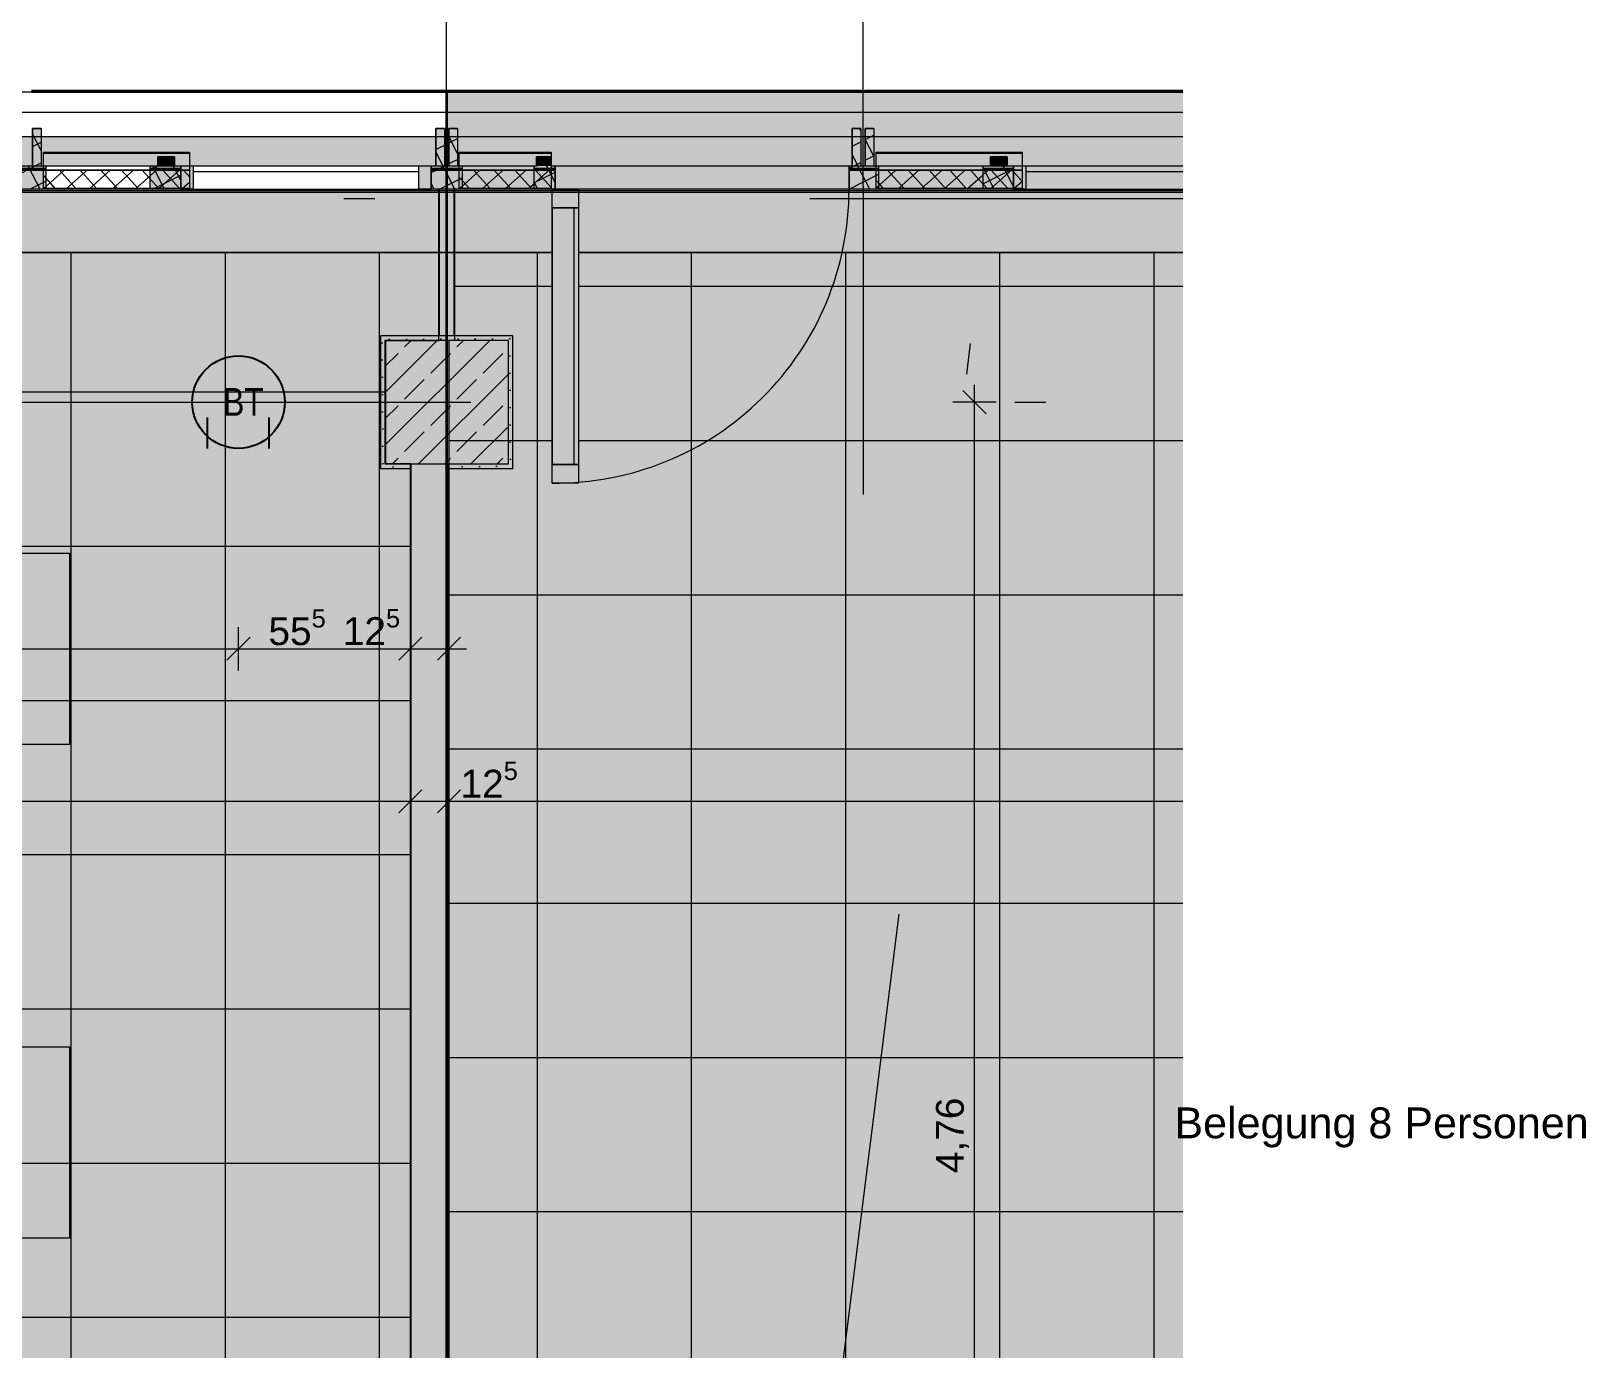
# Model space of a CAD drawing. Header units: metres. Extents: x -22.4 to 53.1, y 133.6 to 157.9.
# Drawn here: x 29.42 to 34.46, y 149.32 to 153.59 of the extents above; entities that cross this region are included whole.
import ezdxf

# ---------------------------------------------------------------- set-up
doc = ezdxf.new("R2010")
doc.units = ezdxf.units.M
doc.header["$MEASUREMENT"] = 0
for name, pattern in [('Achse', [0.0023, 0.0015, -0.0008]), ('Punktlinie', [0.0035, 0, -0.0035]), ('Strichlinie_ eng', [0.0023, 0.0015, -0.0008]), ('Strichpunktlinie', [0.006703, 0.003528, -0.001764, 0, -0.001411]), ('Wipeout_Contour', [1, 0, -1])]:
    doc.linetypes.add(name, pattern=pattern)
for name, color, linetype in [('00  Raster', 7, 'Continuous'), ('00  Raster Ausbau', 7, 'Continuous'), ('10  Fassade', 7, 'Continuous'), ('10  Fassade_Deckschraffur', 7, 'Continuous'), ('10  Fassade_Schnittschraffur', 7, 'Continuous'), ('10  Stützen', 7, 'Continuous'), ('10  Stützen_Schnittschraffur', 7, 'Continuous'), ('10  Wand Massiv_Deckschraffur', 7, 'Continuous'), ('10  Wand Massiv_Fenster', 7, 'Continuous'), ('20  TGA - Revi+BT', 7, 'Continuous'), ('20  Wand Leichtbau', 7, 'Continuous'), ('20  Wand Leichtbau_Schnittschraffur', 7, 'Continuous'), ('40 Bemaßung 1_ 50 Bodenspiegel', 7, 'Continuous'), ('50 NUF - Raumstempel MIETERAUSBAU', 7, 'Continuous'), ('Neubau_10  Treppen + Rampen', 7, 'Continuous'), ('Neubau_20  Boden Aufbauten', 7, 'Continuous'), ('Neubau_20  Boden Aufbauten_Deckschraffur', 7, 'Continuous'), ('Neubau_20  Möbel', 7, 'Continuous'), ('Neubau_20  TGA - Revi+BT', 7, 'Continuous'), ('Neubau_50  NUF - Raumstempel', 7, 'Continuous')]:
    doc.layers.add(name, color=color, linetype=linetype)
doc.styles.add('ERSTELLTER_STIL_1', font='')
doc.styles.add('ERSTELLTER_STIL_2', font='')
doc.styles.get('ERSTELLTER_STIL_1').set_extended_font_data('Arial')
doc.styles.get('ERSTELLTER_STIL_2').set_extended_font_data('Arial Narrow')
pattern_1 = [(41.86749, (-110.10794, 75.264664), (-0.033370506, 0.037234518), []), (131.86749, (-110.10794, 75.264664), (0.037234518, 0.033370506), [])]
pattern_2 = [(26.86749, (-110.10794, 75.264664), (-0.027115717, 0.053523246), []), (116.86749, (-110.10794, 75.264664), (0.053523246, 0.027115717), [])]

msp = doc.modelspace()

# ---------------------------------------------------------------- hatches: boundary and pattern name
at = {"layer": '10  Stützen_Schnittschraffur', "linetype": 'Continuous', "lineweight": 0, "true_color": 0xffffff}
for points in [[(30.5534, 152.6049), (30.5534, 152.1749), (30.6509, 152.1749), (30.6509, 152.1899), (30.5684, 152.1899), (30.5684, 152.5899), (30.9684, 152.5899), (30.9684, 152.1899), (30.7759, 152.1899), (30.7759, 152.1749), (30.9834, 152.1749), (30.9834, 152.6049)], [(30.5684, 152.1899), (30.9684, 152.1899), (30.9684, 152.5899), (30.5684, 152.5899)]]:
    msp.add_hatch(color=7, dxfattribs=at).paths.add_polyline_path(points)
at = {"layer": '10  Stützen_Schnittschraffur', "linetype": 'Continuous', "lineweight": 13, "true_color": 0x000100}
h = msp.add_hatch(dxfattribs=at)
h.set_pattern_fill('Gips_0001', color=98, style=0, pattern_type=2)
h.set_pattern_definition([(26.86749, (-110.107942, 75.264664), (-0.0112982155, 0.0223013526), [0, -0.025])])
h.paths.add_polyline_path([(30.5534, 152.6049), (30.5534, 152.1749), (30.6509, 152.1749), (30.6509, 152.1899), (30.5684, 152.1899), (30.5684, 152.5899), (30.9684, 152.5899), (30.9684, 152.1899), (30.7759, 152.1899), (30.7759, 152.1749), (30.9834, 152.1749), (30.9834, 152.6049)])
h = msp.add_hatch(dxfattribs=at)
h.set_pattern_fill('Beton__Stahlbeton_0001', color=98, style=0, pattern_type=2)
h.set_pattern_definition([(225, (30.56843, 152.58991), (-0.084853, 0.084853), []), (225, (30.526, 152.63233), (-0.084853, 0.084853), [0.09, -0.03])])
h.paths.add_polyline_path([(30.5684, 152.1899), (30.9684, 152.1899), (30.9684, 152.5899), (30.5684, 152.5899)])
at = {"layer": '20  Wand Leichtbau_Schnittschraffur', "linetype": 'Continuous', "lineweight": 18}
msp.add_hatch(color=9, dxfattribs=at).paths.add_polyline_path([(30.7759, 152.1899), (30.6509, 152.1899), (30.6509, 147.6302), (30.7759, 147.6302)])
at = {"layer": 'Neubau_20  Boden Aufbauten_Deckschraffur', "linetype": 'Continuous', "lineweight": 0, "true_color": 0xffffff}
h = msp.add_hatch(color=7, dxfattribs=at)
h.paths.add_polyline_path([(-1.5691, 152.8749), (-1.5691, 148.1899), (3.8309, 148.1899), (3.8309, 145.6049), (-1.6666, 145.6049), (-1.6666, 145.3049), (29.4509, 145.3049), (29.4509, 148.8302), (30.6509, 148.8302), (30.6509, 152.1899), (30.5714, 152.1899), (30.5714, 152.5899), (30.7434, 152.5899), (30.7434, 152.8757), (3.7934, 152.8749)])
h.paths.add_polyline_path([(9.1184, 145.6049), (9.1184, 148.1899), (14.6184, 148.1899), (14.6184, 145.6049), (13.0834, 145.6049), (13.0834, 145.7949), (10.6384, 145.7949), (10.6384, 145.6049)], flags=0)
at = {"layer": 'Neubau_20  Boden Aufbauten_Deckschraffur', "linetype": 'Continuous', "lineweight": 18}
h = msp.add_hatch(dxfattribs=at)
h.set_pattern_fill('Verband__Quadrat__50x50__4D', color=6, style=0, pattern_type=2)
h.set_pattern_definition([(8e-13, (15.05054, 148.9226), (0, 0.5), []), (90, (15.05054, 148.9226), (-0.5, 0), [])])
h.paths.add_polyline_path([(-1.5691, 152.8749), (-1.5691, 148.1899), (3.8309, 148.1899), (3.8309, 145.6049), (-1.6666, 145.6049), (-1.6666, 145.3049), (29.4509, 145.3049), (29.4509, 148.8302), (30.6509, 148.8302), (30.6509, 152.1899), (30.5714, 152.1899), (30.5714, 152.5899), (30.7434, 152.5899), (30.7434, 152.8757), (3.7934, 152.8749)])
h.paths.add_polyline_path([(9.1184, 145.6049), (9.1184, 148.1899), (14.6184, 148.1899), (14.6184, 145.6049), (13.0834, 145.6049), (13.0834, 145.7949), (10.6384, 145.7949), (10.6384, 145.6049)], flags=0)
at = {"layer": 'Neubau_20  Boden Aufbauten_Deckschraffur', "linetype": 'Continuous', "lineweight": 0, "true_color": 0xffffff}
msp.add_hatch(color=7, dxfattribs=at).paths.add_polyline_path([(30.7759, 152.59), (30.7759, 148.8302), (33.1556, 148.8302), (33.1556, 152.875), (30.7934, 152.875), (30.7934, 152.59)])
at = {"layer": 'Neubau_20  Boden Aufbauten_Deckschraffur', "linetype": 'Continuous', "lineweight": 18}
h = msp.add_hatch(dxfattribs=at)
h.set_pattern_fill('Verband__Quadrat__50x50__4D', color=6, style=0, pattern_type=2)
h.set_pattern_definition([(180, (37.5622, 139.7653), (-7e-09, 0.5), []), (270, (37.5622, 139.7653), (0.5, 7e-09), [])])
h.paths.add_polyline_path([(30.7759, 152.59), (30.7759, 148.8302), (33.1556, 148.8302), (33.1556, 152.875), (30.7934, 152.875), (30.7934, 152.59)])

# ---------------------------------------------------------------- linework, layer by layer
at = {"layer": '10  Stützen', "color": 7, "linetype": 'Continuous', "lineweight": 13, "ltscale": 1000, "flags": 128}
msp.add_lwpolyline([(30.7759, 152.1749), (30.9834, 152.1749), (30.9834, 152.6049), (30.5534, 152.6049), (30.5534, 152.1749), (30.6509, 152.1749)], dxfattribs=at)
msp.add_lwpolyline([(30.5684, 152.1899), (30.9684, 152.1899), (30.9684, 152.5899), (30.5684, 152.5899)], close=True, dxfattribs=at)
at = {"layer": '20  Wand Leichtbau', "color": 7, "linetype": 'Continuous', "lineweight": 25, "ltscale": 1000, "flags": 128}
for points in [[(30.6509, 152.1899), (30.6509, 147.6302)], [(30.7759, 147.6302), (30.7759, 152.1899)]]:
    msp.add_lwpolyline(points, dxfattribs=at)
at = {"layer": '40 Bemaßung 1_ 50 Bodenspiegel', "color": 7, "linetype": 'Continuous', "lineweight": 13, "ltscale": 1000}
for p, q in [((32.5172, 152.3524), (32.4422, 152.4274)), ((32.4797, 152.3899), (32.4797, 152.4461)), ((32.5501, 152.3899), (32.4094, 152.3899)), ((32.4797, 147.6302), (32.4797, 152.3899)), ((30.0934, 151.5199), (30.0934, 151.6606)), ((30.6509, 151.5199), (30.6509, 151.6606)), ((30.7759, 151.5199), (30.7759, 151.6606)), ((30.1309, 151.6278), (30.0559, 151.5528)), ((30.6884, 151.6278), (30.6134, 151.5528)), ((30.7384, 151.5528), (30.8134, 151.6278)), ((28.0684, 151.5903), (30.0934, 151.5903)), ((30.0934, 151.5903), (30.6509, 151.5903)), ((30.6509, 151.5903), (30.7759, 151.5903)), ((30.7759, 151.5903), (30.8322, 151.5903)), ((30.6509, 151.1658), (30.6509, 151.0252)), ((30.7759, 151.1658), (30.7759, 151.0252)), ((30.6509, 151.0955), (25.3684, 151.0955)), ((30.6134, 151.058), (30.6884, 151.133)), ((30.7759, 151.0955), (30.6509, 151.0955)), ((30.7384, 151.058), (30.8134, 151.133)), ((33.1556, 151.0955), (30.7759, 151.0955))]:
    msp.add_line(p, q, dxfattribs=at)
at = {"layer": 'Neubau_20  Boden Aufbauten', "color": 7, "linetype": 'Continuous', "lineweight": 13, "ltscale": 1000, "flags": 128}
msp.add_lwpolyline([(-1.5691, 152.8749), (-1.5691, 148.1899), (3.8309, 148.1899), (3.8309, 145.6049), (-1.6666, 145.6049), (-1.6666, 145.3049), (29.4509, 145.3049), (29.4509, 148.8302), (30.6509, 148.8302), (30.6509, 152.1899), (30.5714, 152.1899), (30.5714, 152.5899), (30.7434, 152.5899), (30.7434, 152.8757), (3.7934, 152.8749)], close=True, dxfattribs=at)
msp.add_lwpolyline([(33.1556, 152.875), (30.7934, 152.875), (30.7934, 152.59), (30.7759, 152.59), (30.7759, 148.8302), (33.1556, 148.8302)], dxfattribs=at)
at = {"layer": 'Neubau_20  Möbel', "color": 9, "linetype": 'Continuous', "lineweight": 18, "ltscale": 1000, "flags": 128}
for points in [[(28.9559, 151.2799), (28.9559, 151.8999), (29.5459, 151.8999), (29.5459, 151.2799)], [(28.9559, 149.6799), (28.9559, 150.2999), (29.5459, 150.2999), (29.5459, 149.6799)]]:
    msp.add_lwpolyline(points, close=True, dxfattribs=at)
at = {"layer": 'Neubau_20  TGA - Revi+BT', "color": 1, "linetype": 'Continuous', "lineweight": 25, "ltscale": 1000}
for p, q in [((29.9934, 152.2399), (29.9934, 152.3399)), ((30.1934, 152.2399), (30.1934, 152.3399))]:
    msp.add_line(p, q, dxfattribs=at)
msp.add_circle((30.0934, 152.3899), 0.15, dxfattribs=at)

# ---------------------------------------------------------------- texts
at = {"layer": '20  TGA - Revi+BT', "color": 1, "linetype": 'Continuous', "lineweight": 25, "insert": (30.1753, 152.3904), "char_height": 0.09, "attachment_point": 6, "rotation": 359.9998, "style": 'ERSTELLTER_STIL_2'}
msp.add_mtext('\\A1;{\\pqr;\\fArial Narrow|b0|i0|c0|p38;BT }', dxfattribs=at)
at = {"layer": '40 Bemaßung 1_ 50 Bodenspiegel', "color": 7, "linetype": 'Continuous', "lineweight": 13, "char_height": 0.09, "attachment_point": 7, "style": 'ERSTELLTER_STIL_1'}
for s, insert in [('\\A1;{\\pql;\\fArial|b0|i0|c0|p38;55\\fArial|b0|i0|c0|p38;\\A1{\\H.66x;\\S5^  ;}}', (30.1905, 151.5759)), ('\\A1;{\\pql;\\fArial|b0|i0|c0|p38;12\\fArial|b0|i0|c0|p38;\\A1{\\H.66x;\\S5^  ;}}', (30.4318, 151.5764)), ('\\A1;{\\pql;\\fArial|b0|i0|c0|p38;12\\fArial|b0|i0|c0|p38;\\A1{\\H.66x;\\S5^  ;}}', (30.8134, 151.0816))]:
    msp.add_mtext(s, dxfattribs=dict(at, insert=insert))
at = {"layer": '40 Bemaßung 1_ 50 Bodenspiegel', "color": 7, "linetype": 'Continuous', "lineweight": 13, "insert": (32.4617, 149.8903), "char_height": 0.09, "width": 0.239452, "attachment_point": 7, "rotation": 90, "style": 'ERSTELLTER_STIL_1'}
msp.add_mtext('\\A1;{\\pql;\\fArial|b0|i0|c0|p38;4,76}', dxfattribs=at)
at = {"layer": '50 NUF - Raumstempel MIETERAUSBAU', "color": 7, "linetype": 'Continuous', "lineweight": 13, "insert": (33.1279, 150.1033), "char_height": 0.1, "attachment_point": 1, "style": 'ERSTELLTER_STIL_1'}
msp.add_mtext('\\A1;{\\pql;\\fArial|b0|i0|c0|p38;Belegung \\fArial|b0|i0|c0|p38;8\\fArial|b0|i0|c0|p38; Personen}', dxfattribs=at)

# ---------------------------------------------------------------- wipeouts: each hides what was drawn before it
at = {"color": 254, "linetype": 'Wipeout_Contour', "lineweight": 0, "ltscale": 621.032677}
msp.add_wipeout([(-8.8716, 153.3959), (-8.8716, 153.3299), (33.1556, 153.3299), (33.1556, 153.3959)], dxfattribs=at).dxf.layer = '10  Fassade_Deckschraffur'

# ---------------------------------------------------------------- next in the draw order: linework, layer by layer
at = {"layer": '10  Fassade', "color": 7, "linetype": 'Continuous', "lineweight": 18, "ltscale": 1000, "flags": 128}
msp.add_lwpolyline([(-8.8716, 153.3959), (33.1556, 153.3959)], dxfattribs=at)

# ---------------------------------------------------------------- next in the draw order: wipeouts: each hides what was drawn before it
at = {"color": 254, "linetype": 'Wipeout_Contour', "lineweight": 0, "ltscale": 620.542959}
msp.add_wipeout([(-8.8716, 153.1481), (33.1556, 153.1481), (33.1556, 153.3299), (-8.8716, 153.3299)], dxfattribs=at).dxf.layer = '10  Fassade_Deckschraffur'
at = {"color": 254, "linetype": 'Wipeout_Contour', "lineweight": 0, "ltscale": 619.490873}
msp.add_wipeout([(-8.8716, 153.0705), (-8.8716, 152.875), (33.1556, 152.875), (33.1556, 153.0705)], dxfattribs=at).dxf.layer = '10  Fassade_Deckschraffur'

# ---------------------------------------------------------------- next in the draw order: hatches: boundary and pattern name
at = {"layer": '10  Fassade', "linetype": 'Continuous', "lineweight": 0, "true_color": 0xffffff}
for points in [[(29.4609, 153.1999), (29.4609, 153.1969), (29.9344, 153.1969), (29.9344, 153.1999)], [(30.8084, 153.1999), (30.8084, 153.1969), (31.1074, 153.1969), (31.1074, 153.1999)], [(32.1609, 153.1999), (32.1609, 153.1969), (32.6344, 153.1969), (32.6344, 153.1999)]]:
    msp.add_hatch(color=7, dxfattribs=at).paths.add_polyline_path(points)

# ---------------------------------------------------------------- next in the draw order: linework, layer by layer
at = {"layer": '10  Fassade', "color": 7, "linetype": 'Continuous', "lineweight": 13, "ltscale": 1000}
for p, q in [((29.4534, 153.2774), (29.4259, 153.2774)), ((30.7609, 153.2774), (30.7334, 153.2774)), ((30.8034, 153.2774), (30.7759, 153.2774)), ((32.1109, 153.2774), (32.0834, 153.2774)), ((32.1534, 153.2774), (32.1259, 153.2774)), ((29.8854, 153.1849), (29.8314, 153.1849)), ((31.1074, 153.1849), (31.0594, 153.1849)), ((32.5854, 153.1849), (32.5314, 153.1849))]:
    msp.add_line(p, q, dxfattribs=at)
at = {"layer": '10  Fassade', "color": 7, "linetype": 'Continuous', "lineweight": 18, "ltscale": 1000, "flags": 128}
for points in [[(-8.8716, 153.3299), (33.1556, 153.3299)], [(-8.8716, 152.875), (33.1556, 152.875)]]:
    msp.add_lwpolyline(points, dxfattribs=at)
at = {"layer": '10  Fassade', "color": 7, "linetype": 'Strichlinie_ eng', "lineweight": 18, "ltscale": 1000, "flags": 128}
for points in [[(29.4259, 153.2774), (29.4534, 153.2774)], [(30.7334, 153.2774), (30.7609, 153.2774)], [(30.7759, 153.2774), (30.8034, 153.2774)], [(32.0834, 153.2774), (32.1109, 153.2774)], [(32.1259, 153.2774), (32.1534, 153.2774)], [(29.8314, 153.1849), (29.8854, 153.1849)], [(31.0594, 153.1849), (31.1074, 153.1849)], [(32.5314, 153.1849), (32.5854, 153.1849)]]:
    msp.add_lwpolyline(points, dxfattribs=at)
at = {"layer": '10  Fassade', "color": 7, "linetype": 'Continuous', "lineweight": 18, "ltscale": 1000, "flags": 128}
for points in [[(29.4609, 153.1999), (29.9344, 153.1999), (29.9344, 153.1969), (29.4609, 153.1969)], [(30.8084, 153.1999), (31.1074, 153.1999), (31.1074, 153.1969), (30.8084, 153.1969)], [(32.1609, 153.1999), (32.6344, 153.1999), (32.6344, 153.1969), (32.1609, 153.1969)]]:
    msp.add_lwpolyline(points, close=True, dxfattribs=at)
at = {"layer": '10  Wand Massiv_Fenster', "color": 7, "linetype": 'Continuous', "lineweight": 13, "ltscale": 1000}
for p, q in [((33.1556, 153.2499), (-8.8716, 153.2499)), ((33.1556, 152.8749), (-8.8716, 152.8749))]:
    msp.add_line(p, q, dxfattribs=at)

# ---------------------------------------------------------------- next in the draw order: wipeouts: each hides what was drawn before it
at = {"color": 254, "linetype": 'Wipeout_Contour', "lineweight": 0, "ltscale": 620.177937}
msp.add_wipeout([(-8.8716, 153.1481), (-8.8716, 153.1451), (33.1556, 153.1451), (33.1556, 153.1481)], dxfattribs=at).dxf.layer = '10  Fassade_Deckschraffur'

# ---------------------------------------------------------------- next in the draw order: wipeouts: each hides what was drawn before it
at = {"color": 254, "linetype": 'Wipeout_Contour', "lineweight": 0, "ltscale": 620.03891}
msp.add_wipeout([(-8.8716, 153.1419), (-8.8716, 153.0809), (33.1556, 153.0809), (33.1556, 153.1419)], dxfattribs=at).dxf.layer = '10  Fassade_Deckschraffur'

# ---------------------------------------------------------------- next in the draw order: linework, layer by layer
at = {"layer": '10  Fassade', "color": 7, "linetype": 'Continuous', "lineweight": 13, "ltscale": 1000}
for p, q in [((29.4259, 153.2774), (29.4259, 153.1549)), ((30.7609, 153.2774), (30.7609, 153.1549)), ((30.7759, 153.2774), (30.7759, 153.1549)), ((32.1109, 153.2774), (32.1109, 153.1549)), ((32.1259, 153.2774), (32.1259, 153.1549)), ((30.7759, 153.1549), (30.7609, 153.1549))]:
    msp.add_line(p, q, dxfattribs=at)
at = {"layer": '10  Fassade', "color": 7, "linetype": 'Strichlinie_ eng', "lineweight": 18, "ltscale": 1000, "flags": 128}
for points in [[(29.4259, 153.1549), (29.4259, 153.2774)], [(29.4534, 153.2774), (29.4534, 153.1549)], [(30.7334, 153.1549), (30.7334, 153.2774)], [(30.7609, 153.2774), (30.7609, 153.1549)], [(30.7759, 153.1549), (30.7759, 153.2774)], [(30.8034, 153.2774), (30.8034, 153.1549)], [(32.0834, 153.1549), (32.0834, 153.2774)], [(32.1109, 153.2774), (32.1109, 153.1549)], [(32.1259, 153.1549), (32.1259, 153.2774)], [(32.1534, 153.2774), (32.1534, 153.1549)], [(29.8314, 153.1549), (29.8314, 153.1849)], [(29.8854, 153.1849), (29.8854, 153.1549)], [(31.0594, 153.1549), (31.0594, 153.1849)], [(31.1074, 153.1849), (31.1074, 153.1549)], [(32.5314, 153.1549), (32.5314, 153.1849)], [(32.5854, 153.1849), (32.5854, 153.1549)], [(33.1556, 153.1549), (32.5564, 153.1549), (32.1184, 153.1549), (31.0859, 153.1549), (30.7684, 153.1549), (29.8564, 153.1549), (29.4184, 153.1549), (28.3859, 153.1549), (28.0684, 153.1549), (27.1564, 153.1549), (26.7184, 153.1549), (25.6859, 153.1549), (25.3684, 153.1549), (24.4564, 153.1549), (24.0184, 153.1549), (22.9859, 153.1549), (22.6684, 153.1549), (21.7564, 153.1549), (21.3184, 153.1549), (20.2859, 153.1549), (19.9684, 153.1549), (19.0564, 153.1549), (18.6184, 153.1549), (17.5859, 153.1549), (17.2684, 153.1549), (16.3564, 153.1549), (15.9184, 153.1549), (14.8859, 153.1549), (14.5684, 153.1549), (13.6564, 153.1549), (13.2184, 153.1549), (12.1859, 153.1549), (11.8684, 153.1549), (10.9564, 153.1549), (10.5184, 153.1549), (9.4859, 153.1549), (9.1684, 153.1549), (8.2564, 153.1549), (7.8184, 153.1549), (6.7859, 153.1549), (6.4684, 153.1549), (5.5564, 153.1549), (5.1184, 153.1549), (4.0859, 153.1549), (3.7684, 153.1549), (2.8564, 153.1549), (2.4184, 153.1549), (1.3859, 153.1549), (1.0684, 153.1549), (0.1564, 153.1549), (-0.2816, 153.1549), (-1.3141, 153.1549), (-1.6316, 153.1549), (-2.5436, 153.1549), (-2.9816, 153.1549), (-4.0141, 153.1549), (-4.3316, 153.1549), (-5.2436, 153.1549), (-5.6816, 153.1549), (-6.7141, 153.1549), (-7.0316, 153.1549), (-7.9436, 153.1549), (-8.8716, 153.1549)]]:
    msp.add_lwpolyline(points, dxfattribs=at)
at = {"layer": '10  Fassade', "color": 7, "linetype": 'Continuous', "lineweight": 18, "ltscale": 1000, "flags": 128}
for points in [[(-8.8716, 153.1481), (33.1556, 153.1481)], [(-8.8716, 153.1451), (33.1556, 153.1451)], [(-8.8716, 153.1419), (33.1556, 153.1419)]]:
    msp.add_lwpolyline(points, dxfattribs=at)
at = {"layer": '10  Fassade', "color": 7, "linetype": 'Continuous', "lineweight": 13, "ltscale": 1000, "flags": 128}
for points in [[(29.4259, 153.1549), (29.4184, 153.1549), (29.4109, 153.1549)], [(32.1259, 153.1549), (32.1184, 153.1549), (32.1109, 153.1549)]]:
    msp.add_lwpolyline(points, dxfattribs=at)

# ---------------------------------------------------------------- next in the draw order: wipeouts: each hides what was drawn before it
at = {"color": 254, "linetype": 'Wipeout_Contour', "lineweight": 0, "ltscale": 619.908534}
msp.add_wipeout([(-8.8716, 153.0759), (33.1556, 153.0759), (33.1556, 153.0809), (-8.8716, 153.0809)], dxfattribs=at).dxf.layer = '10  Fassade_Deckschraffur'

# ---------------------------------------------------------------- next in the draw order: wipeouts: each hides what was drawn before it
at = {"color": 254, "linetype": 'Wipeout_Contour', "lineweight": 0, "ltscale": 619.88798}
msp.add_wipeout([(-8.8716, 153.0759), (-8.8716, 153.0705), (33.1556, 153.0705), (33.1556, 153.0759)], dxfattribs=at).dxf.layer = '10  Fassade_Deckschraffur'

# ---------------------------------------------------------------- next in the draw order: hatches: boundary and pattern name
at = {"layer": '10  Wand Massiv_Deckschraffur', "linetype": 'Continuous', "lineweight": 0, "true_color": 0xffffff}
msp.add_hatch(color=7, dxfattribs=at).paths.add_polyline_path([(-8.8716, 152.8749), (33.1556, 152.8749), (33.1556, 153.2499), (-8.8716, 153.2499)])

# ---------------------------------------------------------------- next in the draw order: linework, layer by layer
at = {"layer": '00  Raster Ausbau', "color": 251, "linetype": 'Achse', "lineweight": 18, "ltscale": 1000, "true_color": 0x5f5f5f}
for q in [(30.7684, 154.0899), (30.7684, 152.0899)]:
    msp.add_line((30.7684, 153.0899), q, dxfattribs=at)
at = {"layer": '00  Raster Ausbau', "color": 9, "linetype": 'Achse', "lineweight": 18, "ltscale": 1000}
for q in [(32.1184, 154.0899), (32.1184, 152.0899)]:
    msp.add_line((32.1184, 153.0899), q, dxfattribs=at)
at = {"layer": '10  Fassade', "color": 7, "linetype": 'Strichpunktlinie', "lineweight": 13, "ltscale": 1000}
msp.add_line((-8.8716, 153.0499), (33.1556, 153.0499), dxfattribs=at)
at = {"layer": '10  Fassade', "color": 7, "linetype": 'Continuous', "lineweight": 18, "ltscale": 1000, "flags": 128}
for points in [[(-8.8716, 153.0809), (33.1556, 153.0809)], [(-8.8716, 153.0759), (33.1556, 153.0759)], [(-8.8716, 153.0705), (33.1556, 153.0705)]]:
    msp.add_lwpolyline(points, dxfattribs=at)
at = {"layer": '10  Fassade', "color": 7, "linetype": 'Strichlinie_ eng', "lineweight": 18, "ltscale": 1000, "flags": 128}
msp.add_lwpolyline([(33.1556, 153.0799), (32.5564, 153.0799), (32.1184, 153.0799), (31.0859, 153.0799), (30.7684, 153.0799), (29.8564, 153.0799), (29.4184, 153.0799), (28.3859, 153.0799), (28.0684, 153.0799), (27.1564, 153.0799), (26.7184, 153.0799), (25.6859, 153.0799), (25.3684, 153.0799), (24.4564, 153.0799), (24.0184, 153.0799), (22.9859, 153.0799), (22.6684, 153.0799), (21.7564, 153.0799), (21.3184, 153.0799), (20.2859, 153.0799), (19.9684, 153.0799), (19.0564, 153.0799), (18.6184, 153.0799), (17.5859, 153.0799), (17.2684, 153.0799), (16.3564, 153.0799), (15.9184, 153.0799), (14.8859, 153.0799), (14.5684, 153.0799), (13.6564, 153.0799), (13.2184, 153.0799), (12.1859, 153.0799), (11.8684, 153.0799), (10.9564, 153.0799), (10.5184, 153.0799), (9.4859, 153.0799), (9.1684, 153.0799), (8.2564, 153.0799), (7.8184, 153.0799), (6.7859, 153.0799), (6.4684, 153.0799), (5.5564, 153.0799), (5.1184, 153.0799), (4.0859, 153.0799), (3.7684, 153.0799), (2.8564, 153.0799), (2.4184, 153.0799), (1.3859, 153.0799), (1.0684, 153.0799), (0.1564, 153.0799), (-0.2816, 153.0799), (-1.3141, 153.0799), (-1.6316, 153.0799), (-2.5436, 153.0799), (-2.9816, 153.0799), (-4.0141, 153.0799), (-4.3316, 153.0799), (-5.2436, 153.0799), (-5.6816, 153.0799), (-6.7141, 153.0799), (-7.0316, 153.0799), (-7.9436, 153.0799), (-8.8716, 153.0799)], dxfattribs=at)

# ---------------------------------------------------------------- next in the draw order: wipeouts: each hides what was drawn before it
at = {"color": 254, "linetype": 'Wipeout_Contour', "lineweight": 0, "ltscale": 623.840452}
msp.add_wipeout([(29.4684, 153.1549), (29.4684, 153.0799), (29.8064, 153.0799), (29.8064, 153.1549)], dxfattribs=at).dxf.layer = '10  Fassade_Deckschraffur'
at = {"color": 254, "linetype": 'Wipeout_Contour', "lineweight": 0, "ltscale": 624.360256}
msp.add_wipeout([(29.9064, 153.1549), (29.9064, 153.0799), (30.7184, 153.0799), (30.7184, 153.1549)], dxfattribs=at).dxf.layer = '10  Fassade_Deckschraffur'
at = {"color": 254, "linetype": 'Wipeout_Contour', "lineweight": 0, "ltscale": 624.84742}
msp.add_wipeout([(30.8184, 153.1549), (30.8184, 153.0799), (31.0514, 153.0799), (31.0514, 153.1549)], dxfattribs=at).dxf.layer = '10  Fassade_Deckschraffur'
at = {"color": 254, "linetype": 'Wipeout_Contour', "lineweight": 0, "ltscale": 625.378894}
msp.add_wipeout([(31.1204, 153.1549), (31.1204, 153.0799), (32.0734, 153.0799), (32.0734, 153.1549)], dxfattribs=at).dxf.layer = '10  Fassade_Deckschraffur'
at = {"color": 254, "linetype": 'Wipeout_Contour', "lineweight": 0, "ltscale": 625.982563}
msp.add_wipeout([(32.1684, 153.1549), (32.1684, 153.0799), (32.5064, 153.0799), (32.5064, 153.1549)], dxfattribs=at).dxf.layer = '10  Fassade_Deckschraffur'
at = {"color": 254, "linetype": 'Wipeout_Contour', "lineweight": 0, "ltscale": 626.435761}
msp.add_wipeout([(32.6064, 153.1549), (32.6064, 153.0799), (33.1556, 153.0799), (33.1556, 153.1549)], dxfattribs=at).dxf.layer = '10  Fassade_Deckschraffur'
at = {"color": 254, "linetype": 'Wipeout_Contour', "lineweight": 0, "ltscale": 623.006226}
msp.add_wipeout([(31.1956, 153.0199), (31.1106, 153.0199), (31.1106, 152.1873), (31.1956, 152.1873)], dxfattribs=at).dxf.layer = '10  Fassade_Schnittschraffur'

# ---------------------------------------------------------------- next in the draw order: hatches: boundary and pattern name
at = {"layer": '10  Fassade', "linetype": 'Continuous', "lineweight": 13, "true_color": 0x000100}
h = msp.add_hatch(dxfattribs=at)
h.set_pattern_fill('Dämmung__hart_2_0001', color=98, style=0, pattern_type=2)
h.set_pattern_definition(pattern_1)
h.paths.add_polyline_path([(29.4609, 153.1419), (29.4609, 153.0819), (29.9344, 153.0819), (29.9344, 153.1419)])
h = msp.add_hatch(dxfattribs=at)
h.set_pattern_fill('Dämmung__hart_2_0001', color=98, style=0, pattern_type=2)
h.set_pattern_definition(pattern_1)
h.paths.add_polyline_path([(30.8084, 153.1419), (30.8084, 153.0819), (31.1074, 153.0819), (31.1074, 153.1419)])
h = msp.add_hatch(dxfattribs=at)
h.set_pattern_fill('Dämmung__hart_2_0001', color=98, style=0, pattern_type=2)
h.set_pattern_definition(pattern_1)
h.paths.add_polyline_path([(32.1609, 153.1419), (32.1609, 153.0819), (32.6344, 153.0819), (32.6344, 153.1419)])
at = {"layer": '10  Fassade', "linetype": 'Continuous', "lineweight": 0, "true_color": 0xffffff}
for points in [[(29.4609, 153.0819), (29.4609, 153.0799), (29.9344, 153.0799), (29.9344, 153.0819)], [(30.8084, 153.0819), (30.8084, 153.0799), (31.1074, 153.0799), (31.1074, 153.0819)], [(32.1609, 153.0819), (32.1609, 153.0799), (32.6344, 153.0799), (32.6344, 153.0819)]]:
    msp.add_hatch(color=7, dxfattribs=at).paths.add_polyline_path(points)
at = {"layer": '10  Fassade_Schnittschraffur', "linetype": 'Continuous', "lineweight": 0, "true_color": 0xffffff}
for points in [[(29.4534, 153.1549), (29.4534, 153.2774), (29.4259, 153.2774), (29.4259, 153.1549)], [(30.7334, 153.2774), (30.7334, 153.1549), (30.7609, 153.1549), (30.7609, 153.2774)], [(30.8034, 153.2774), (30.7759, 153.2774), (30.7759, 153.1549), (30.8034, 153.1549)], [(32.0834, 153.2774), (32.0834, 153.1549), (32.1109, 153.1549), (32.1109, 153.2774)], [(32.1534, 153.1549), (32.1534, 153.2774), (32.1259, 153.2774), (32.1259, 153.1549)], [(29.8854, 153.1849), (29.8314, 153.1849), (29.8314, 153.1549), (29.8854, 153.1549)], [(31.1074, 153.1549), (31.1074, 153.1849), (31.0594, 153.1849), (31.0594, 153.1549)], [(32.5854, 153.1849), (32.5314, 153.1849), (32.5314, 153.1549), (32.5854, 153.1549)], [(29.4259, 153.1549), (29.4184, 153.1549), (29.4109, 153.1549), (29.3834, 153.1549), (29.3734, 153.1549), (29.3734, 153.0799), (29.4684, 153.0799), (29.4684, 153.1549)], [(29.9064, 153.1549), (29.8854, 153.1549), (29.8314, 153.1549), (29.8064, 153.1549), (29.8064, 153.0799), (29.9064, 153.0799)], [(29.9064, 153.1549), (29.9064, 153.0799), (29.9066, 153.1549)], [(30.7182, 153.1549), (30.7182, 153.0799), (30.7184, 153.1549)], [(30.8184, 153.1549), (30.8034, 153.1549), (30.7759, 153.1549), (30.7609, 153.1549), (30.7334, 153.1549), (30.7184, 153.1549), (30.7184, 153.0799), (30.8184, 153.0799)], [(31.1204, 153.1549), (31.1074, 153.1549), (31.0594, 153.1549), (31.0514, 153.1549), (31.0514, 153.0799), (31.1204, 153.0799)], [(31.1204, 153.1549), (31.1204, 153.0799), (31.1206, 153.1549)], [(32.0732, 153.1549), (32.0732, 153.0799), (32.0734, 153.1549)], [(32.1259, 153.1549), (32.1184, 153.1549), (32.1109, 153.1549), (32.0834, 153.1549), (32.0734, 153.1549), (32.0734, 153.0799), (32.1684, 153.0799), (32.1684, 153.1549)], [(32.6064, 153.1549), (32.5854, 153.1549), (32.5314, 153.1549), (32.5064, 153.1549), (32.5064, 153.0799), (32.6064, 153.0799)], [(32.6064, 153.1549), (32.6064, 153.0799), (32.6066, 153.1549)], [(31.1956, 153.0799), (31.1106, 153.0799), (31.1106, 153.0199), (31.1956, 153.0199)], [(31.1956, 152.1873), (31.1106, 152.1873), (31.1106, 152.1273), (31.1956, 152.1273)]]:
    msp.add_hatch(color=7, dxfattribs=at).paths.add_polyline_path(points)
at = {"layer": '10  Fassade_Schnittschraffur', "linetype": 'Continuous', "lineweight": 13, "true_color": 0x000100}
h = msp.add_hatch(dxfattribs=at)
h.set_pattern_fill('Dämmung__hart_1_0001', color=98, style=0, pattern_type=2)
h.set_pattern_definition(pattern_2)
h.paths.add_polyline_path([(29.4534, 153.1549), (29.4534, 153.2774), (29.4259, 153.2774), (29.4259, 153.1549)])
h = msp.add_hatch(dxfattribs=at)
h.set_pattern_fill('Dämmung__hart_1_0001', color=98, style=0, pattern_type=2)
h.set_pattern_definition(pattern_2)
h.paths.add_polyline_path([(30.7334, 153.2774), (30.7334, 153.1549), (30.7609, 153.1549), (30.7609, 153.2774)])
h = msp.add_hatch(dxfattribs=at)
h.set_pattern_fill('Dämmung__hart_1_0001', color=98, style=0, pattern_type=2)
h.set_pattern_definition(pattern_2)
h.paths.add_polyline_path([(30.8034, 153.2774), (30.7759, 153.2774), (30.7759, 153.1549), (30.8034, 153.1549)])
h = msp.add_hatch(dxfattribs=at)
h.set_pattern_fill('Dämmung__hart_1_0001', color=98, style=0, pattern_type=2)
h.set_pattern_definition(pattern_2)
h.paths.add_polyline_path([(32.0834, 153.2774), (32.0834, 153.1549), (32.1109, 153.1549), (32.1109, 153.2774)])
h = msp.add_hatch(dxfattribs=at)
h.set_pattern_fill('Dämmung__hart_1_0001', color=98, style=0, pattern_type=2)
h.set_pattern_definition(pattern_2)
h.paths.add_polyline_path([(32.1534, 153.1549), (32.1534, 153.2774), (32.1259, 153.2774), (32.1259, 153.1549)])
h = msp.add_hatch(dxfattribs=at)
h.set_pattern_fill('Dämmung__hart_1_0001', color=98, style=0, pattern_type=2)
h.set_pattern_definition(pattern_2)
h.paths.add_polyline_path([(29.8854, 153.1849), (29.8314, 153.1849), (29.8314, 153.1549), (29.8854, 153.1549)])
h = msp.add_hatch(dxfattribs=at)
h.set_pattern_fill('Dämmung__hart_1_0001', color=98, style=0, pattern_type=2)
h.set_pattern_definition(pattern_2)
h.paths.add_polyline_path([(31.1074, 153.1549), (31.1074, 153.1849), (31.0594, 153.1849), (31.0594, 153.1549)])
h = msp.add_hatch(dxfattribs=at)
h.set_pattern_fill('Dämmung__hart_1_0001', color=98, style=0, pattern_type=2)
h.set_pattern_definition(pattern_2)
h.paths.add_polyline_path([(32.5854, 153.1849), (32.5314, 153.1849), (32.5314, 153.1549), (32.5854, 153.1549)])
h = msp.add_hatch(dxfattribs=at)
h.set_pattern_fill('Dämmung__hart_1_0001', color=98, style=0, pattern_type=2)
h.set_pattern_definition(pattern_2)
h.paths.add_polyline_path([(29.4259, 153.1549), (29.4184, 153.1549), (29.4109, 153.1549), (29.3834, 153.1549), (29.3734, 153.1549), (29.3734, 153.0799), (29.4684, 153.0799), (29.4684, 153.1549)])
h = msp.add_hatch(dxfattribs=at)
h.set_pattern_fill('Dämmung__hart_1_0001', color=98, style=0, pattern_type=2)
h.set_pattern_definition(pattern_2)
h.paths.add_polyline_path([(29.9064, 153.1549), (29.8854, 153.1549), (29.8314, 153.1549), (29.8064, 153.1549), (29.8064, 153.0799), (29.9064, 153.0799)])
h = msp.add_hatch(dxfattribs=at)
h.set_pattern_fill('Dämmung__hart_1_0001', color=98, style=0, pattern_type=2)
h.set_pattern_definition(pattern_2)
h.paths.add_polyline_path([(30.8184, 153.1549), (30.8034, 153.1549), (30.7759, 153.1549), (30.7609, 153.1549), (30.7334, 153.1549), (30.7184, 153.1549), (30.7184, 153.0799), (30.8184, 153.0799)])
h = msp.add_hatch(dxfattribs=at)
h.set_pattern_fill('Dämmung__hart_1_0001', color=98, style=0, pattern_type=2)
h.set_pattern_definition(pattern_2)
h.paths.add_polyline_path([(31.1204, 153.1549), (31.1074, 153.1549), (31.0594, 153.1549), (31.0514, 153.1549), (31.0514, 153.0799), (31.1204, 153.0799)])
h = msp.add_hatch(dxfattribs=at)
h.set_pattern_fill('Dämmung__hart_1_0001', color=98, style=0, pattern_type=2)
h.set_pattern_definition(pattern_2)
h.paths.add_polyline_path([(32.1259, 153.1549), (32.1184, 153.1549), (32.1109, 153.1549), (32.0834, 153.1549), (32.0734, 153.1549), (32.0734, 153.0799), (32.1684, 153.0799), (32.1684, 153.1549)])
h = msp.add_hatch(dxfattribs=at)
h.set_pattern_fill('Dämmung__hart_1_0001', color=98, style=0, pattern_type=2)
h.set_pattern_definition(pattern_2)
h.paths.add_polyline_path([(32.6064, 153.1549), (32.5854, 153.1549), (32.5314, 153.1549), (32.5064, 153.1549), (32.5064, 153.0799), (32.6064, 153.0799)])
at = {"layer": '20  Wand Leichtbau_Schnittschraffur', "linetype": 'Continuous', "lineweight": 18}
msp.add_hatch(color=9, dxfattribs=at).paths.add_polyline_path([(30.7434, 153.0809), (30.7434, 152.6049), (30.7934, 152.6049), (30.7934, 153.0809)])

# ---------------------------------------------------------------- next in the draw order: linework, layer by layer
at = {"layer": '00  Raster', "color": 7, "linetype": 'Strichpunktlinie', "lineweight": 13, "ltscale": 1000}
msp.add_line((-20.302, 152.3899), (33.1556, 152.3899), dxfattribs=at)
at = {"layer": '10  Fassade', "color": 7, "linetype": 'Continuous', "lineweight": 13, "ltscale": 1000}
for p, q in [((29.4534, 153.2774), (29.4534, 153.1549)), ((30.7334, 153.2774), (30.7334, 153.1549)), ((30.8034, 153.2774), (30.8034, 153.1549)), ((32.0834, 153.2774), (32.0834, 153.1549)), ((32.1534, 153.2774), (32.1534, 153.1549)), ((29.8314, 153.1849), (29.8314, 153.1549)), ((29.8854, 153.1849), (29.8854, 153.1549)), ((31.0594, 153.1849), (31.0594, 153.1549)), ((31.1074, 153.1849), (31.1074, 153.1549)), ((32.5314, 153.1849), (32.5314, 153.1549)), ((32.5854, 153.1849), (32.5854, 153.1549)), ((29.4684, 153.1549), (29.4534, 153.1549)), ((29.4684, 153.1549), (29.4684, 153.0799)), ((29.8314, 153.1549), (29.8064, 153.1549)), ((29.8064, 153.1549), (29.8064, 153.0799)), ((29.9064, 153.1549), (29.8854, 153.1549)), ((29.9064, 153.1549), (29.9064, 153.0799)), ((30.7334, 153.1549), (30.7184, 153.1549)), ((30.7184, 153.1549), (30.7184, 153.0799)), ((30.8184, 153.1549), (30.8034, 153.1549)), ((30.8184, 153.1549), (30.8184, 153.0799)), ((31.0594, 153.1549), (31.0514, 153.1549)), ((31.0514, 153.1549), (31.0514, 153.0799)), ((31.1204, 153.1549), (31.1074, 153.1549)), ((31.1204, 153.1549), (31.1204, 153.0799)), ((32.0834, 153.1549), (32.0734, 153.1549)), ((32.0734, 153.1549), (32.0734, 153.0799)), ((32.1684, 153.1549), (32.1534, 153.1549)), ((32.1684, 153.1549), (32.1684, 153.0799)), ((32.5314, 153.1549), (32.5064, 153.1549)), ((32.5064, 153.1549), (32.5064, 153.0799)), ((32.6064, 153.1549), (32.5854, 153.1549)), ((32.6064, 153.1549), (32.6064, 153.0799)), ((29.4684, 153.0799), (29.3734, 153.0799)), ((29.9064, 153.0799), (29.8064, 153.0799)), ((30.8184, 153.0799), (30.7184, 153.0799)), ((31.1204, 153.0799), (31.0514, 153.0799)), ((32.1684, 153.0799), (32.0734, 153.0799)), ((32.6064, 153.0799), (32.5064, 153.0799))]:
    msp.add_line(p, q, dxfattribs=at)
at = {"layer": '10  Fassade', "color": 7, "linetype": 'Continuous', "lineweight": 18, "ltscale": 1000}
for p, q in [((31.1106, 153.0199), (31.1106, 152.1873)), ((31.1806, 153.0199), (31.1806, 152.1873)), ((31.1956, 153.0199), (31.1956, 152.1873))]:
    msp.add_line(p, q, dxfattribs=at)
at = {"layer": '10  Fassade', "color": 7, "linetype": 'Continuous', "lineweight": 18, "ltscale": 1000, "flags": 128}
for points in [[(29.4609, 153.1969), (29.9344, 153.1969), (29.9344, 153.1419), (29.4609, 153.1419)], [(30.8084, 153.1969), (31.1074, 153.1969), (31.1074, 153.1419), (30.8084, 153.1419)], [(32.1609, 153.1969), (32.6344, 153.1969), (32.6344, 153.1419), (32.1609, 153.1419)], [(29.4609, 153.1419), (29.9344, 153.1419), (29.9344, 153.0819), (29.4609, 153.0819)], [(29.9064, 153.0799), (29.9066, 153.1549)], [(30.7184, 153.1549), (30.7182, 153.0799)], [(30.8084, 153.1419), (31.1074, 153.1419), (31.1074, 153.0819), (30.8084, 153.0819)], [(31.1204, 153.0799), (31.1206, 153.1549)], [(32.0734, 153.1549), (32.0732, 153.0799)], [(32.1609, 153.1419), (32.6344, 153.1419), (32.6344, 153.0819), (32.1609, 153.0819)], [(32.6064, 153.0799), (32.6066, 153.1549)], [(29.4609, 153.0819), (29.9344, 153.0819), (29.9344, 153.0799), (29.4609, 153.0799)], [(30.8084, 153.0819), (31.1074, 153.0819), (31.1074, 153.0799), (30.8084, 153.0799)], [(31.1956, 153.0799), (31.1956, 153.0199), (31.1106, 153.0199), (31.1106, 153.0799)], [(32.1609, 153.0819), (32.6344, 153.0819), (32.6344, 153.0799), (32.1609, 153.0799)], [(31.1956, 153.0199), (31.1956, 152.1873), (31.1106, 152.1873), (31.1106, 153.0199)], [(31.1956, 152.1873), (31.1956, 152.1273), (31.1106, 152.1273), (31.1106, 152.1873)]]:
    msp.add_lwpolyline(points, close=True, dxfattribs=at)
for points in [[(29.8064, 153.1549), (29.4684, 153.1549)], [(30.7184, 153.1549), (29.9064, 153.1549)], [(31.0514, 153.1549), (30.8184, 153.1549)], [(32.0734, 153.1549), (31.1204, 153.1549)], [(32.5064, 153.1549), (32.1684, 153.1549)], [(33.1556, 153.1549), (32.6064, 153.1549)], [(29.8064, 153.0799), (29.4684, 153.0799)], [(30.7184, 153.0799), (29.9064, 153.0799)], [(31.0514, 153.0799), (30.8184, 153.0799)], [(32.0734, 153.0799), (31.1204, 153.0799)], [(32.5064, 153.0799), (32.1684, 153.0799)], [(33.1556, 153.0799), (32.6064, 153.0799)]]:
    msp.add_lwpolyline(points, dxfattribs=at)
at = {"layer": '10  Fassade', "color": 7, "linetype": 'Continuous', "lineweight": 13, "ltscale": 1000}
msp.add_arc((31.1206, 153.0799), 0.9526, 269.3986, 0, dxfattribs=at)
at = {"layer": '20  Wand Leichtbau', "color": 7, "linetype": 'Continuous', "lineweight": 25, "ltscale": 1000, "flags": 128}
for points in [[(30.7434, 153.0809), (30.7434, 152.6049)], [(30.7934, 152.6049), (30.7934, 153.0809)]]:
    msp.add_lwpolyline(points, dxfattribs=at)
at = {"layer": '20  Wand Leichtbau', "color": 7, "linetype": 'Continuous', "lineweight": 13, "ltscale": 1000, "flags": 128}
msp.add_lwpolyline([(30.7434, 153.0809), (30.7934, 153.0809)], dxfattribs=at)
at = {"layer": 'Neubau_50  NUF - Raumstempel', "color": 7, "linetype": 'Punktlinie', "lineweight": 13, "ltscale": 1000, "flags": 128}
msp.add_lwpolyline([(33.1556, 147.6152), (30.7759, 147.6152), (30.7759, 152.1749), (30.9834, 152.1749), (30.9834, 152.6049), (30.6934, 152.6049), (30.6934, 152.8749), (33.1556, 152.8749)], dxfattribs=at)

# ---------------------------------------------------------------- next in the draw order: wipeouts: each hides what was drawn before it
at = {"color": 254, "linetype": 'Wipeout_Contour', "lineweight": 0, "ltscale": 624.359965}
msp.add_wipeout([(29.9476, 153.1549), (29.9476, 153.0799), (30.6772, 153.0799), (30.6772, 153.1549)], dxfattribs=at).dxf.layer = '10  Fassade_Deckschraffur'
at = {"color": 254, "linetype": 'Wipeout_Contour', "lineweight": 0, "ltscale": 626.452987}
msp.add_wipeout([(32.6476, 153.1549), (32.6476, 153.0799), (33.1556, 153.0799), (33.1556, 153.1549)], dxfattribs=at).dxf.layer = '10  Fassade_Deckschraffur'

# ---------------------------------------------------------------- next in the draw order: hatches: boundary and pattern name
at = {"layer": '10  Fassade_Schnittschraffur', "linetype": 'Continuous', "lineweight": 0, "true_color": 0xffffff}
for points in [[(29.9066, 153.0799), (29.9476, 153.0799), (29.9476, 153.1549), (29.9066, 153.1549)], [(30.7182, 153.1549), (30.6772, 153.1549), (30.6772, 153.0799), (30.7182, 153.0799)], [(32.6066, 153.0799), (32.6476, 153.0799), (32.6476, 153.1549), (32.6066, 153.1549)]]:
    msp.add_hatch(color=7, dxfattribs=at).paths.add_polyline_path(points)
at = {"layer": 'Neubau_10  Treppen + Rampen', "linetype": 'Continuous', "lineweight": 0, "true_color": 0x8f8f8f}
msp.add_hatch(color=252, dxfattribs=at).paths.add_polyline_path([(28.7749, 133.7291), (33.1556, 133.7291), (33.1556, 153.3959), (30.7684, 153.3959), (30.7684, 137.7749), (29.282, 137.7749)])

# ---------------------------------------------------------------- next in the draw order: linework, layer by layer
at = {"layer": '10  Fassade', "color": 7, "linetype": 'Continuous', "lineweight": 18, "ltscale": 1000}
for p, q in [((30.6772, 153.1549), (29.9476, 153.1549)), ((29.9476, 153.1379), (30.6772, 153.1379)), ((33.1556, 153.1549), (32.6476, 153.1549)), ((32.6476, 153.1379), (33.1556, 153.1379)), ((29.9476, 153.0799), (30.6772, 153.0799)), ((32.6476, 153.0799), (33.1556, 153.0799))]:
    msp.add_line(p, q, dxfattribs=at)
at = {"layer": '10  Fassade', "color": 7, "linetype": 'Continuous', "lineweight": 18, "ltscale": 1000, "flags": 128}
for points in [[(29.9066, 153.0799), (29.9476, 153.0799), (29.9476, 153.1549), (29.9066, 153.1549)], [(30.7182, 153.1549), (30.6772, 153.1549), (30.6772, 153.0799), (30.7182, 153.0799)], [(32.6066, 153.0799), (32.6476, 153.0799), (32.6476, 153.1549), (32.6066, 153.1549)]]:
    msp.add_lwpolyline(points, close=True, dxfattribs=at)
at = {"layer": 'Neubau_10  Treppen + Rampen', "color": 8, "linetype": 'Continuous', "lineweight": 35, "ltscale": 1000, "flags": 128}
msp.add_lwpolyline([(33.1556, 153.3959), (30.7684, 153.3959), (30.7684, 137.7749), (29.282, 137.7749), (28.7749, 133.7291)], dxfattribs=at)

# ---------------------------------------------------------------- next in the draw order: wipeouts: each hides what was drawn before it
at = {"color": 254, "linetype": 'Wipeout_Contour', "lineweight": 0, "ltscale": 627.332836}
msp.add_wipeout([(32.1234, 153.3959), (33.1556, 153.3959), (33.1556, 153.3999), (32.1234, 153.3999)], dxfattribs=at).dxf.layer = '10  Fassade_Deckschraffur'

# ---------------------------------------------------------------- next in the draw order: wipeouts: each hides what was drawn before it
at = {"color": 254, "linetype": 'Wipeout_Contour', "lineweight": 0, "ltscale": 625.835035}
msp.add_wipeout([(32.1134, 153.3959), (32.1134, 153.3999), (29.4234, 153.3999), (29.4234, 153.3959)], dxfattribs=at).dxf.layer = '10  Fassade_Deckschraffur'

# ---------------------------------------------------------------- next in the draw order: linework, layer by layer
at = {"layer": '00  Raster', "color": 7, "linetype": 'Strichpunktlinie', "lineweight": 13, "ltscale": 1000}
for p, q in [((30.1044, 133.7291), (33.1297, 157.8648)), ((30.7684, 138.9891), (30.7684, 155.8899))]:
    msp.add_line(p, q, dxfattribs=at)
at = {"layer": '10  Fassade', "color": 7, "linetype": 'Continuous', "lineweight": 25, "ltscale": 1000, "flags": 128}
for points in [[(29.4234, 153.3999), (32.1134, 153.3999)], [(29.4234, 153.3999), (29.4234, 153.3959)], [(29.4234, 153.3959), (32.1134, 153.3959)], [(32.1134, 153.3999), (32.1134, 153.3959)], [(32.1234, 153.3999), (33.1556, 153.3999)], [(32.1234, 153.3999), (32.1234, 153.3959)], [(32.1234, 153.3959), (33.1556, 153.3959)]]:
    msp.add_lwpolyline(points, dxfattribs=at)

doc.saveas('drawing.dxf')
